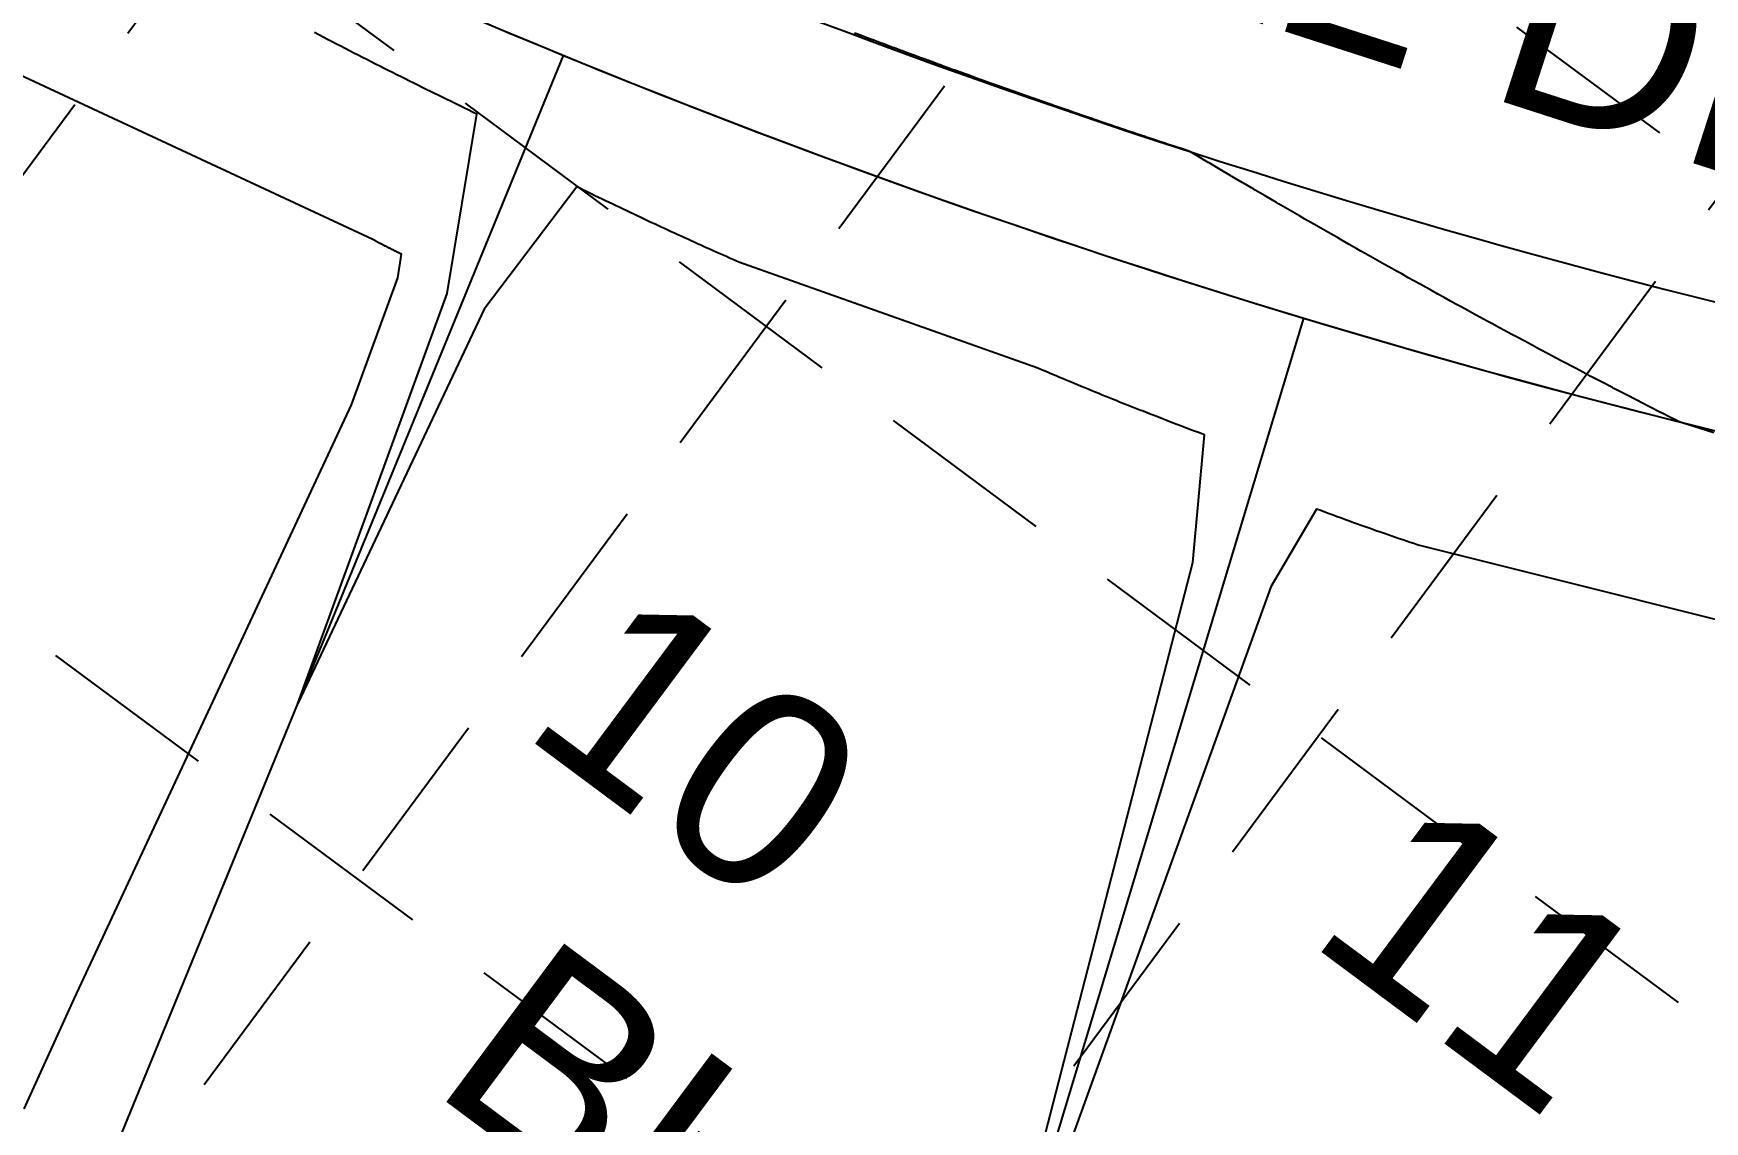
# Model space of a CAD drawing. Header units: feet. Extents: x 2260 to 6199, y 3666 to 7344.
# Drawn here: x 4287.5 to 4414.5, y 5685.2 to 5767.9 of the extents above; entities that cross this region are included whole.
import ezdxf
from ezdxf.enums import TextEntityAlignment as Align

# ---------------------------------------------------------------- set-up
doc = ezdxf.new("R2010")
doc.units = ezdxf.units.FT
doc.header["$LTSCALE"] = 40
doc.header["$MEASUREMENT"] = 0
doc.linetypes.add('HIDDEN', pattern=[0.375, 0.25, -0.125])
for name, color, linetype in [('EOP-PROP', 4, 'CONTINUOUS'), ('FLOW-ARROWS', 253, 'CONTINUOUS'), ('GRID', 254, 'HIDDEN'), ('LOT-NOS', 4, 'CONTINUOUS'), ('lots-line', 4, 'CONTINUOUS'), ('PC', 43, 'CONTINUOUS'), ('ST-ROW', 2, 'CONTINUOUS'), ('STREET-NAME', 3, 'CONTINUOUS')]:
    doc.layers.add(name, color=color, linetype=linetype)
doc.styles.get("Standard").update_dxf_attribs({"font": 'ARIAL.TTF'})

msp = doc.modelspace()

# ---------------------------------------------------------------- linework, layer by layer
at = {"layer": 'EOP-PROP', "color": 7}
for radius, end in [(584.5000000000001, 265.4006300621166), (584.5000000000001, 275.1728242940585), (615.5000000000001, 263.309785740321), (615.5000000000001, 263.309785740321), (744.0000000000001, 257.9853004862667), (744.0000000000001, 261.896052862293)]:
    msp.add_arc((4564.713930253709, 6344.612763405505), radius, 233.3765157533149, end, dxfattribs=at)
at = {"layer": 'FLOW-ARROWS', "color": 7}
for points in [[(4312.069376432247, 5731.411295093265, 0, 1.6666667, 0), (4310.252755331425, 5726.752981259262, 0, 0, 0), (4306.059964386336, 5716.001517426885, 0, 0, 0)], [(4312.069376432247, 5731.411295093265, 0, 1.6666667, 0), (4310.252755331425, 5726.752981259262, 0, 0, 0), (4306.059964386336, 5716.001517426885, 0, 0, 0)], [(4372.416869799968, 5710.692657125685, 0, 1.6666667, 0), (4370.99836030319, 5705.898094496254, 0, 0, 0), (4367.785055701706, 5695.037123741909, 0, 0, 0)], [(4372.416869799968, 5710.692657125685, 0, 1.6666667, 0), (4370.99836030319, 5705.898094496254, 0, 0, 0), (4367.785055701706, 5695.037123741909, 0, 0, 0)]]:
    msp.add_lwpolyline(points, format="xyseb", dxfattribs=at)
at = {"layer": 'GRID', "linetype": 'HIDDEN', "ltscale": 1.35}
for p, q in [((3115.035294612329, 6721.106243562665), (5717.468333431741, 4791.934781908489)), ((3083.91962587597, 6679.131517130092), (5686.352664695384, 4749.960055475917)), ((3052.803957139613, 6637.156790697522), (5655.236995959032, 4707.985329043347)), ((4736.806054729544, 6364.423293831717), (3647.620222156749, 4895.122481310374)), ((4778.780781162114, 6333.307625095359), (3689.594948589321, 4864.006812574017)), ((4820.755507594686, 6302.191956359002), (3731.569675021894, 4832.891143837659))]:
    msp.add_line(p, q, dxfattribs=at)
at = {"layer": 'lots-line', "color": 7}
for p, q in [((4284.137680772778, 5659.866848319322), (4327.740746570486, 5766.280064852986)), ((4284.137680772778, 5659.866848319322), (4327.740746570486, 5766.280064852986)), ((4350.752865758225, 5636.219748984866), (4384.00357172712, 5746.307852577262)), ((4350.752865758225, 5636.219748984866), (4384.00357172712, 5746.307852577262))]:
    msp.add_line(p, q, dxfattribs=at)
for end in [258.1275028794708, 261.896052862293]:
    msp.add_arc((4564.713930253709, 6344.612763405505), 740.0000000000001, 233.3765157533149, end, dxfattribs=at)
at = {"layer": 'PC', "color": 43, "flags": 128}
for points, elevation in [([(4286.769400964619, 5686.213700099834), (4290.578325424965, 5694.621258275635), (4311.628178217236, 5739.723676674887), (4315.149452284313, 5749.380805787494), (4315.441381087242, 5751.159715456886), (4315.398537981505, 5751.180619723818), (4315.355577931374, 5751.201627265093), (4315.312500424894, 5751.222738548329), (4315.269471055928, 5751.243884232507), (4315.26854885908, 5751.244314885963), (4315.228098594208, 5751.264024226221), (4315.187397170043, 5751.283886392469), (4315.146599492628, 5751.303836317657), (4315.105705196788, 5751.323874348163), (4315.064713915353, 5751.344000832242), (4315.023625279137, 5751.364216120011), (4314.982438916929, 5751.384520563489), (4314.941154455482, 5751.404914516585), (4314.899771519489, 5751.425398335139), (4314.858289731586, 5751.445972376907), (4314.816708712312, 5751.466637001597), (4314.775028080122, 5751.487392570863), (4314.733247451351, 5751.508239448335), (4314.691366440216, 5751.529177999624), (4314.649384658793, 5751.550208592336), (4314.607301716996, 5751.57133159609), (4314.565117222574, 5751.592547382526), (4314.522830781096, 5751.613856325324), (4314.480441995922, 5751.635258800213), (4314.437950468203, 5751.656755184993), (4314.395355796855, 5751.678345859543), (4314.352657578548, 5751.700031205838), (4314.309855407694, 5751.721811607961), (4314.266948876422, 5751.743687452121), (4314.223937574572, 5751.765659126668), (4314.180821089669, 5751.787727022104), (4314.137599006915, 5751.809891531104), (4314.094270909166, 5751.832153048527), (4314.050836376924, 5751.85451197143), (4314.007294988311, 5751.876968699089), (4313.963646319063, 5751.89952363301), (4313.919889942494, 5751.922177176949), (4313.876025429501, 5751.944929736921), (4313.832052348536, 5751.967781721224), (4313.787970265591, 5751.990733540449), (4313.743778744178, 5752.013785607503), (4313.699477345307, 5752.036938337616), (4313.655065627481, 5752.060192148365), (4313.610543146672, 5752.083547459692), (4313.565909456292, 5752.107004693916), (4313.521164107199, 5752.130564275744), (4313.476306647653, 5752.154226632311), (4313.431382610408, 5752.177970944635), (4313.398796384421, 5752.195213168702), (4313.352439402845, 5752.221808653019), (4313.305825215895, 5752.248591467051), (4313.258998299413, 5752.275541487006), (4272.250858721652, 5771.414544051248)], 551), ([(4286.769400964619, 5686.213700099834), (4290.578325424965, 5694.621258275635), (4311.628178217236, 5739.723676674887), (4315.149452284313, 5749.380805787494), (4315.441381087242, 5751.159715456886), (4315.398537981505, 5751.180619723818), (4315.355577931374, 5751.201627265093), (4315.312500424894, 5751.222738548329), (4315.269471055928, 5751.243884232507), (4315.26854885908, 5751.244314885963), (4315.228098594208, 5751.264024226221), (4315.187397170043, 5751.283886392469), (4315.146599492628, 5751.303836317657), (4315.105705196788, 5751.323874348163), (4315.064713915353, 5751.344000832242), (4315.023625279137, 5751.364216120011), (4314.982438916929, 5751.384520563489), (4314.941154455482, 5751.404914516585), (4314.899771519489, 5751.425398335139), (4314.858289731586, 5751.445972376907), (4314.816708712312, 5751.466637001597), (4314.775028080122, 5751.487392570863), (4314.733247451351, 5751.508239448335), (4314.691366440216, 5751.529177999624), (4314.649384658793, 5751.550208592336), (4314.607301716996, 5751.57133159609), (4314.565117222574, 5751.592547382526), (4314.522830781096, 5751.613856325324), (4314.480441995922, 5751.635258800213), (4314.437950468203, 5751.656755184993), (4314.395355796855, 5751.678345859543), (4314.352657578548, 5751.700031205838), (4314.309855407694, 5751.721811607961), (4314.266948876422, 5751.743687452121), (4314.223937574572, 5751.765659126668), (4314.180821089669, 5751.787727022104), (4314.137599006915, 5751.809891531104), (4314.094270909166, 5751.832153048527), (4314.050836376924, 5751.85451197143), (4314.007294988311, 5751.876968699089), (4313.963646319063, 5751.89952363301), (4313.919889942494, 5751.922177176949), (4313.876025429501, 5751.944929736921), (4313.832052348536, 5751.967781721224), (4313.787970265591, 5751.990733540449), (4313.743778744178, 5752.013785607503), (4313.699477345307, 5752.036938337616), (4313.655065627481, 5752.060192148365), (4313.610543146672, 5752.083547459692), (4313.565909456292, 5752.107004693916), (4313.521164107199, 5752.130564275744), (4313.476306647653, 5752.154226632311), (4313.431382610408, 5752.177970944635), (4313.398796384421, 5752.195213168702), (4313.352439402845, 5752.221808653019), (4313.305825215895, 5752.248591467051), (4313.258998299413, 5752.275541487006), (4272.250858721652, 5771.414544051248)], 551), ([(4361.594492416645, 5673.573612268505), (4375.581665507504, 5727.738461035843), (4376.454025884598, 5737.431689183754), (4376.001088785492, 5737.602635100423), (4375.545630155104, 5737.775378693701), (4375.087628141905, 5737.949936038706), (4374.627060626173, 5738.126323405384), (4374.163905215881, 5738.30455726149), (4373.698139242496, 5738.484654275641), (4373.229739756705, 5738.666631320427), (4372.758683524054, 5738.850505475555), (4372.28494702052, 5739.036294031085), (4371.810300908494, 5739.223431422462), (4371.808497485381, 5739.224162720126), (4371.554128457891, 5739.310640361657), (4371.298028607527, 5739.412336409145), (4371.041134750476, 5739.514597773402), (4370.783443042446, 5739.617427265284), (4370.524949612974, 5739.720827714576), (4370.265650565228, 5739.824801970138), (4370.005541975768, 5739.92935290007), (4369.744619894324, 5740.03448339188), (4369.482880343561, 5740.140196352649), (4369.220319318845, 5740.246494709198), (4368.956932788034, 5740.353381408252), (4368.692716691205, 5740.46085941662), (4368.427666940431, 5740.568931721367), (4368.161779419551, 5740.677601329977), (4367.895049983916, 5740.786871270545), (4367.627474460126, 5740.896744591943), (4367.35904864581, 5741.00722436401), (4367.089768309362, 5741.118313677726), (4366.81962918968, 5741.2300156454), (4366.548626995908, 5741.342333400854), (4366.276757407202, 5741.455270099612), (4366.004016072436, 5741.568828919088), (4365.730398609948, 5741.683013058782), (4365.45590060728, 5741.797825740467), (4365.180517620897, 5741.913270208396), (4364.904245175921, 5742.029349729482), (4364.62707876584, 5742.146067593516), (4364.349013852255, 5742.263427113356), (4364.070045864566, 5742.381431625139), (4363.790170199715, 5742.500084488488), (4341.085526818891, 5750.559741925293), (4340.848096093447, 5750.66365563647), (4340.609902653697, 5750.76816972809), (4340.370942622229, 5750.873287338694), (4340.131212093873, 5750.979011629064), (4339.890707135466, 5751.085345782416), (4339.649423785597, 5751.192293004608), (4339.407358054335, 5751.299856524341), (4339.164505922989, 5751.408039593364), (4338.920863343857, 5751.516845486685), (4338.676426239947, 5751.626277502776), (4338.431190504713, 5751.736338963784), (4338.18515200181, 5751.847033215751), (4337.938306564786, 5751.958363628827), (4337.690649996836, 5752.070333597496), (4337.442178070523, 5752.182946540787), (4337.192886527493, 5752.296205902502), (4336.942771078184, 5752.410115151448), (4336.691827401551, 5752.524677781664), (4336.44005114478, 5752.639897312635), (4336.187437922992, 5752.755777289563), (4335.933983318934, 5752.872321283566), (4335.679682882707, 5752.989532891939), (4335.424532131446, 5753.107415738386), (4335.168526549003, 5753.225973473273), (4334.911661585684, 5753.345209773871), (4334.653932657877, 5753.465128344599), (4334.39533514778, 5753.585732917291), (4334.135864403074, 5753.707027251439), (4333.875515736573, 5753.829015134465), (4333.614284425946, 5753.951700381963), (4333.352165713322, 5754.075086837983), (4333.089154805045, 5754.199178375288), (4332.825246871235, 5754.323978895626), (4332.560437045528, 5754.449492330004), (4332.294720424691, 5754.575722638963), (4332.028092068281, 5754.70267381286), (4331.760546998296, 5754.830349872154), (4331.492080198806, 5754.958754867681), (4331.222686615604, 5755.087892880958), (4330.952361155841, 5755.217768024467), (4330.681098687648, 5755.348384441942), (4330.408894039769, 5755.479746308695), (4330.135742001183, 5755.611857831886), (4329.861637320701, 5755.744723250862), (4329.586574706622, 5755.87834683744), (4329.310548826302, 5756.012732896234), (4329.033554305769, 5756.147885764978), (4328.755585729341, 5756.283809814823), (4321.725318088769, 5746.982560149272), (4307.553001640896, 5717.011903994657), (4318.914980399098, 5748.172243619611), (4321.15310135131, 5761.810551875594), (4320.824637521609, 5761.970817931362), (4320.495277118181, 5762.131875757128), (4320.165016216027, 5762.293728937995), (4319.835124368168, 5762.455845859423), (4319.828054191907, 5762.459147536122), (4319.517935476582, 5762.610252486861), (4319.205891206573, 5762.76252910358), (4318.893108994922, 5762.915478538878), (4318.579586041978, 5763.06910344835), (4318.265319532744, 5763.223406501892), (4317.950306636819, 5763.378390383778), (4317.634544508257, 5763.534057792788), (4317.318030285483, 5763.690411442272), (4317.000761091162, 5763.847454060283), (4316.682734032117, 5764.005188389656), (4316.363946199208, 5764.163617188115), (4316.044394667223, 5764.322743228378), (4315.724076494744, 5764.482569298267), (4315.402988724099, 5764.643098200789), (4315.081128381184, 5764.804332754266), (4314.758492475373, 5764.966275792434), (4314.435077999403, 5765.128930164537), (4314.110881929273, 5765.292298735453), (4313.785901224105, 5765.456384385785), (4313.46013282603, 5765.621190011988), (4313.133573660091, 5765.786718526472), (4312.806220634101, 5765.952972857699), (4312.478070638535, 5766.119955950317), (4312.149120546388, 5766.287670765268), (4311.819367213077, 5766.456120279895), (4311.488807476322, 5766.62530748805), (4311.157438155994, 5766.795235400237), (4310.825256054, 5766.965907043704), (4310.492257954183, 5767.137325462561), (4310.158440622136, 5767.309493717931), (4309.823800805145, 5767.482414888023), (4309.488335232008, 5767.656092068282), (4309.15204061291, 5767.830528371514), (4308.814913639309, 5768.005726927993)], 550), ([(4361.594492416645, 5673.573612268505), (4375.581665507504, 5727.738461035843), (4376.454025884598, 5737.431689183754), (4376.001088785492, 5737.602635100423), (4375.545630155104, 5737.775378693701), (4375.087628141905, 5737.949936038706), (4374.627060626173, 5738.126323405384), (4374.163905215881, 5738.30455726149), (4373.698139242496, 5738.484654275641), (4373.229739756705, 5738.666631320427), (4372.758683524054, 5738.850505475555), (4372.28494702052, 5739.036294031085), (4371.810300908494, 5739.223431422462), (4371.808497485381, 5739.224162720126), (4371.554128457891, 5739.310640361657), (4371.298028607527, 5739.412336409145), (4371.041134750476, 5739.514597773402), (4370.783443042446, 5739.617427265284), (4370.524949612974, 5739.720827714576), (4370.265650565228, 5739.824801970138), (4370.005541975768, 5739.92935290007), (4369.744619894324, 5740.03448339188), (4369.482880343561, 5740.140196352649), (4369.220319318845, 5740.246494709198), (4368.956932788034, 5740.353381408252), (4368.692716691205, 5740.46085941662), (4368.427666940431, 5740.568931721367), (4368.161779419551, 5740.677601329977), (4367.895049983916, 5740.786871270545), (4367.627474460126, 5740.896744591943), (4367.35904864581, 5741.00722436401), (4367.089768309362, 5741.118313677726), (4366.81962918968, 5741.2300156454), (4366.548626995908, 5741.342333400854), (4366.276757407202, 5741.455270099612), (4366.004016072436, 5741.568828919088), (4365.730398609948, 5741.683013058782), (4365.45590060728, 5741.797825740467), (4365.180517620897, 5741.913270208396), (4364.904245175921, 5742.029349729482), (4364.62707876584, 5742.146067593516), (4364.349013852255, 5742.263427113356), (4364.070045864566, 5742.381431625139), (4363.790170199715, 5742.500084488488), (4341.085526818891, 5750.559741925293), (4340.848096093447, 5750.66365563647), (4340.609902653697, 5750.76816972809), (4340.370942622229, 5750.873287338694), (4340.131212093873, 5750.979011629064), (4339.890707135466, 5751.085345782416), (4339.649423785597, 5751.192293004608), (4339.407358054335, 5751.299856524341), (4339.164505922989, 5751.408039593364), (4338.920863343857, 5751.516845486685), (4338.676426239947, 5751.626277502776), (4338.431190504713, 5751.736338963784), (4338.18515200181, 5751.847033215751), (4337.938306564786, 5751.958363628827), (4337.690649996836, 5752.070333597496), (4337.442178070523, 5752.182946540787), (4337.192886527493, 5752.296205902502), (4336.942771078184, 5752.410115151448), (4336.691827401551, 5752.524677781664), (4336.44005114478, 5752.639897312635), (4336.187437922992, 5752.755777289563), (4335.933983318934, 5752.872321283566), (4335.679682882707, 5752.989532891939), (4335.424532131446, 5753.107415738386), (4335.168526549003, 5753.225973473273), (4334.911661585684, 5753.345209773871), (4334.653932657877, 5753.465128344599), (4334.39533514778, 5753.585732917291), (4334.135864403074, 5753.707027251439), (4333.875515736573, 5753.829015134465), (4333.614284425946, 5753.951700381963), (4333.352165713322, 5754.075086837983), (4333.089154805045, 5754.199178375288), (4332.825246871235, 5754.323978895626), (4332.560437045528, 5754.449492330004), (4332.294720424691, 5754.575722638963), (4332.028092068281, 5754.70267381286), (4331.760546998296, 5754.830349872154), (4331.492080198806, 5754.958754867681), (4331.222686615604, 5755.087892880958), (4330.952361155841, 5755.217768024467), (4330.681098687648, 5755.348384441942), (4330.408894039769, 5755.479746308695), (4330.135742001183, 5755.611857831886), (4329.861637320701, 5755.744723250862), (4329.586574706622, 5755.87834683744), (4329.310548826302, 5756.012732896234), (4329.033554305769, 5756.147885764978), (4328.755585729341, 5756.283809814823), (4321.725318088769, 5746.982560149272), (4307.553001640896, 5717.011903994657), (4318.914980399098, 5748.172243619611), (4321.15310135131, 5761.810551875594), (4320.824637521609, 5761.970817931362), (4320.495277118181, 5762.131875757128), (4320.165016216027, 5762.293728937995), (4319.835124368168, 5762.455845859423), (4319.828054191907, 5762.459147536122), (4319.517935476582, 5762.610252486861), (4319.205891206573, 5762.76252910358), (4318.893108994922, 5762.915478538878), (4318.579586041978, 5763.06910344835), (4318.265319532744, 5763.223406501892), (4317.950306636819, 5763.378390383778), (4317.634544508257, 5763.534057792788), (4317.318030285483, 5763.690411442272), (4317.000761091162, 5763.847454060283), (4316.682734032117, 5764.005188389656), (4316.363946199208, 5764.163617188115), (4316.044394667223, 5764.322743228378), (4315.724076494744, 5764.482569298267), (4315.402988724099, 5764.643098200789), (4315.081128381184, 5764.804332754266), (4314.758492475373, 5764.966275792434), (4314.435077999403, 5765.128930164537), (4314.110881929273, 5765.292298735453), (4313.785901224105, 5765.456384385785), (4313.46013282603, 5765.621190011988), (4313.133573660091, 5765.786718526472), (4312.806220634101, 5765.952972857699), (4312.478070638535, 5766.119955950317), (4312.149120546388, 5766.287670765268), (4311.819367213077, 5766.456120279895), (4311.488807476322, 5766.62530748805), (4311.157438155994, 5766.795235400237), (4310.825256054, 5766.965907043704), (4310.492257954183, 5767.137325462561), (4310.158440622136, 5767.309493717931), (4309.823800805145, 5767.482414888023), (4309.488335232008, 5767.656092068282), (4309.15204061291, 5767.830528371514), (4308.814913639309, 5768.005726927993)], 550), ([(4415.164472201907, 5737.592770373574), (4414.126592914095, 5737.918731040396), (4413.08209725883, 5738.248492601943), (4412.995164696476, 5738.270278172757), (4412.525332048423, 5738.425187091843), (4412.099682181925, 5738.641431148296), (4412.089480198691, 5738.646658114938), (4411.193987954794, 5739.103429391046), (4411.162083035103, 5739.119841313037), (4410.289391886443, 5739.56677048123), (4410.235820404951, 5739.594437864179), (4410.179597373476, 5739.623584570127), (4409.310694451839, 5740.070445331088), (4408.483502108658, 5740.497471807023), (4408.386707314393, 5740.547861273276), (4407.58221232865, 5740.964827337065), (4407.463861126363, 5741.026683247021), (4406.682028566302, 5741.433516303403), (4406.542158016548, 5741.506908805381), (4405.782952774462, 5741.903536346151), (4405.621600108784, 5741.988535498223), (4405.452263904642, 5742.078074166232), (4404.70218952199, 5742.471560872204), (4404.51034816031, 5742.573398598715), (4403.783928370148, 5742.955982470809), (4403.569621428167, 5743.070192588452), (4402.866818762245, 5743.441797834348), (4402.630085996023, 5743.568453579513), (4401.950862802342, 5743.929004499944), (4401.304261390759, 5744.273519912667), (4401.036062589526, 5744.417600001599), (4400.75459815729, 5744.569366324125), (4400.122420217922, 5744.907581870138), (4399.818650300524, 5745.072012948094), (4399.209937776676, 5745.39894763326), (4398.883902843404, 5745.576116314236), (4398.298617349963, 5745.891694815532), (4397.950358047882, 5746.081673848955), (4397.388461016977, 5746.385820938419), (4397.018018170718, 5746.588682975153), (4396.47947085192, 5746.881323520261), (4395.966798877218, 5747.160930121979), (4395.571648924016, 5747.378200076302), (4395.156962172518, 5747.607045676137), (4394.664997297474, 5747.876448118696), (4394.196672692684, 5748.133846004874), (4393.759518031516, 5748.376065156537), (4393.300752798773, 5748.631183730719), (4392.855213180354, 5748.877048695826), (4392.374471182633, 5749.14541203593), (4391.952084793207, 5749.379396239505), (4391.44940791604, 5749.661076397028), (4391.050134914262, 5749.883105287488), (4390.52556521924, 5750.178174212683), (4390.149365582689, 5750.388173336628), (4389.791249248641, 5750.588804190271), (4389.249778832647, 5750.894597880756), (4388.681550389844, 5751.216659785184), (4388.351376693261, 5751.402376410669), (4388.037075981704, 5751.57980431628), (4387.454161188623, 5751.911506414181), (4386.842444351644, 5752.260847874486), (4386.558134337796, 5752.421985376076), (4386.287494221205, 5752.57592796163), (4385.663298154801, 5752.933810778163), (4385.008264677799, 5753.310717547355), (4384.769654648602, 5753.446980099252), (4384.093027696103, 5753.837776421237), (4383.877205823138, 5753.961490815209), (4383.671762922895, 5754.07967764596), (4382.985953677272, 5754.477340398909), (4382.266270334232, 5754.896129101755), (4382.09590020482, 5754.994526320286), (4381.933724337243, 5755.088525256297), (4381.20704739454, 5755.513046046338), (4381.066445198298, 5755.594846109002), (4380.319397230113, 5756.032897041116), (4380.200328581687, 5756.1024284102), (4379.432951690157, 5756.554076765759), (4379.335376296161, 5756.611269719288), (4378.547712748211, 5757.076582678477), (4378.471590145595, 5757.121367593121), (4377.663682372743, 5757.600412234601), (4376.81588684591, 5758.104876699506), (4376.780862527126, 5758.125562886546), (4376.747523440558, 5758.145323249789), (4375.89925516966, 5758.652032083848), (4375.402770467826, 5758.949644491964), (4374.988390604153, 5759.085776307001), (4374.052003311706, 5759.395084164986), (4374.038847483453, 5759.399429854197), (4373.541523553925, 5759.564425323889), (4373.531814369013, 5759.56764656186), (4373.037291361425, 5759.732189463873), (4373.024928706672, 5759.736302951871), (4372.533204647929, 5759.900388726131), (4372.518191789605, 5759.905398506521), (4372.029265511666, 5760.069022419062), (4372.011603998299, 5760.074933094656), (4371.52547432702, 5760.238090413199), (4371.505165713123, 5760.244906584797), (4371.021831468256, 5760.407592578754), (4370.998877314339, 5760.415318845132), (4370.518337309529, 5760.577528785616), (4370.492739182087, 5760.586169743519), (4370.014992224874, 5760.747898903349), (4369.986751696391, 5760.757459147498), (4369.958220279907, 5760.767145474374), (4369.480915237157, 5760.929186924261), (4369.449715822844, 5760.939809236953), (4368.975230184175, 5761.101352940685), (4368.505855154023, 5761.261611412613), (4368.46969691712, 5761.27395706331), (4368.003110103757, 5761.433715863054), (4367.964315815548, 5761.446999158356), (4367.500515996035, 5761.60625356737), (4367.459087258894, 5761.620479091704), (4367.417231966298, 5761.634891705607), (4366.954011626479, 5761.794396728914), (4366.909496422754, 5761.809768497134), (4366.449089297507, 5761.968751935214), (4365.993643061029, 5762.126464878262), (4365.944320651052, 5762.1435445755), (4365.894490537416, 5762.16084853242), (4365.439706066087, 5762.318774514348), (4364.989822658694, 5762.475436252927), (4364.935245921449, 5762.494441616001), (4364.880107487877, 5762.513696254219), (4364.430940595867, 5762.67054574437), (4364.373150488623, 5762.690782652629), (4363.92679046794, 5762.847086763046), (4363.866350352588, 5762.868310558079), (4363.422795916156, 5763.024064535283), (4362.984023004992, 5763.178567383858), (4362.91895731888, 5763.20147892402), (4362.482958837602, 5763.355430293697), (4362.415275054352, 5763.379329791852), (4362.346894968151, 5763.403541926048), (4361.911749500694, 5763.557617001058), (4361.481296003706, 5763.710451317978), (4361.408381035912, 5763.73634041359), (4361.334716073821, 5763.762567817906), (4360.905170037874, 5763.91549989106), (4360.480256317427, 5764.067198374131), (4360.402116884349, 5764.095095294768), (4360.323173852832, 5764.123356384046), (4359.899221952969, 5764.275126485676), (4359.479842752829, 5764.425670368551), (4359.396485621241, 5764.455593324422), (4358.979871695026, 5764.605552874457), (4358.893908266563, 5764.636495671324), (4358.80706099799, 5764.667841777377), (4358.391490266196, 5764.817833386361), (4357.980402885109, 5764.966610214562), (4357.889231997287, 5764.999606329195), (4357.480905875304, 5765.147784772157), (4357.387133836854, 5765.181814359151), (4357.292397915558, 5765.216286815956), (4356.885196161795, 5765.364457335241), (4356.482388500868, 5765.511424968531), (4356.383419348879, 5765.547535116139), (4356.283433063546, 5765.584114740304), (4355.881803774761, 5765.731047560198), (4355.48450912508, 5765.87678567755), (4355.380349815951, 5765.914994525443), (4355.275120212614, 5765.953699642771), (4354.879057848863, 5766.099375869575), (4354.487270712309, 5766.243865780022), (4354.377928249755, 5766.284191449963), (4354.267462422238, 5766.325040368121), (4353.876961394784, 5766.469441123661), (4353.490676224976, 5766.612664151648), (4353.376157659969, 5766.655124747388), (4353.260462749843, 5766.698135755781), (4352.875517421203, 5766.841242177538), (4352.757210662777, 5766.885341083846), (4352.375041054258, 5767.027793270183), (4351.996998329594, 5767.169080991795), (4351.874728934772, 5767.214777881066), (4351.751203895539, 5767.261066277268), (4351.374581438262, 5767.402195865609), (4351.002026603449, 5767.542170084024), (4350.87459894012, 5767.590047078906), (4350.745862880844, 5767.638543208301), (4350.374781815599, 5767.778331375722), (4350.007709155604, 5767.916973470195), (4349.875130439839, 5767.967048610506)], 549), ([(4415.164472201907, 5737.592770373574), (4414.126592914095, 5737.918731040396), (4413.08209725883, 5738.248492601943), (4412.995164696476, 5738.270278172757), (4412.525332048423, 5738.425187091843), (4412.099682181925, 5738.641431148296), (4412.089480198691, 5738.646658114938), (4411.193987954794, 5739.103429391046), (4411.162083035103, 5739.119841313037), (4410.289391886443, 5739.56677048123), (4410.235820404951, 5739.594437864179), (4410.179597373476, 5739.623584570127), (4409.310694451839, 5740.070445331088), (4408.483502108658, 5740.497471807023), (4408.386707314393, 5740.547861273276), (4407.58221232865, 5740.964827337065), (4407.463861126363, 5741.026683247021), (4406.682028566302, 5741.433516303403), (4406.542158016548, 5741.506908805381), (4405.782952774462, 5741.903536346151), (4405.621600108784, 5741.988535498223), (4405.452263904642, 5742.078074166232), (4404.70218952199, 5742.471560872204), (4404.51034816031, 5742.573398598715), (4403.783928370148, 5742.955982470809), (4403.569621428167, 5743.070192588452), (4402.866818762245, 5743.441797834348), (4402.630085996023, 5743.568453579513), (4401.950862802342, 5743.929004499944), (4401.304261390759, 5744.273519912667), (4401.036062589526, 5744.417600001599), (4400.75459815729, 5744.569366324125), (4400.122420217922, 5744.907581870138), (4399.818650300524, 5745.072012948094), (4399.209937776676, 5745.39894763326), (4398.883902843404, 5745.576116314236), (4398.298617349963, 5745.891694815532), (4397.950358047882, 5746.081673848955), (4397.388461016977, 5746.385820938419), (4397.018018170718, 5746.588682975153), (4396.47947085192, 5746.881323520261), (4395.966798877218, 5747.160930121979), (4395.571648924016, 5747.378200076302), (4395.156962172518, 5747.607045676137), (4394.664997297474, 5747.876448118696), (4394.196672692684, 5748.133846004874), (4393.759518031516, 5748.376065156537), (4393.300752798773, 5748.631183730719), (4392.855213180354, 5748.877048695826), (4392.374471182633, 5749.14541203593), (4391.952084793207, 5749.379396239505), (4391.44940791604, 5749.661076397028), (4391.050134914262, 5749.883105287488), (4390.52556521924, 5750.178174212683), (4390.149365582689, 5750.388173336628), (4389.791249248641, 5750.588804190271), (4389.249778832647, 5750.894597880756), (4388.681550389844, 5751.216659785184), (4388.351376693261, 5751.402376410669), (4388.037075981704, 5751.57980431628), (4387.454161188623, 5751.911506414181), (4386.842444351644, 5752.260847874486), (4386.558134337796, 5752.421985376076), (4386.287494221205, 5752.57592796163), (4385.663298154801, 5752.933810778163), (4385.008264677799, 5753.310717547355), (4384.769654648602, 5753.446980099252), (4384.093027696103, 5753.837776421237), (4383.877205823138, 5753.961490815209), (4383.671762922895, 5754.07967764596), (4382.985953677272, 5754.477340398909), (4382.266270334232, 5754.896129101755), (4382.09590020482, 5754.994526320286), (4381.933724337243, 5755.088525256297), (4381.20704739454, 5755.513046046338), (4381.066445198298, 5755.594846109002), (4380.319397230113, 5756.032897041116), (4380.200328581687, 5756.1024284102), (4379.432951690157, 5756.554076765759), (4379.335376296161, 5756.611269719288), (4378.547712748211, 5757.076582678477), (4378.471590145595, 5757.121367593121), (4377.663682372743, 5757.600412234601), (4376.81588684591, 5758.104876699506), (4376.780862527126, 5758.125562886546), (4376.747523440558, 5758.145323249789), (4375.89925516966, 5758.652032083848), (4375.402770467826, 5758.949644491964), (4374.988390604153, 5759.085776307001), (4374.052003311706, 5759.395084164986), (4374.038847483453, 5759.399429854197), (4373.541523553925, 5759.564425323889), (4373.531814369013, 5759.56764656186), (4373.037291361425, 5759.732189463873), (4373.024928706672, 5759.736302951871), (4372.533204647929, 5759.900388726131), (4372.518191789605, 5759.905398506521), (4372.029265511666, 5760.069022419062), (4372.011603998299, 5760.074933094656), (4371.52547432702, 5760.238090413199), (4371.505165713123, 5760.244906584797), (4371.021831468256, 5760.407592578754), (4370.998877314339, 5760.415318845132), (4370.518337309529, 5760.577528785616), (4370.492739182087, 5760.586169743519), (4370.014992224874, 5760.747898903349), (4369.986751696391, 5760.757459147498), (4369.958220279907, 5760.767145474374), (4369.480915237157, 5760.929186924261), (4369.449715822844, 5760.939809236953), (4368.975230184175, 5761.101352940685), (4368.505855154023, 5761.261611412613), (4368.46969691712, 5761.27395706331), (4368.003110103757, 5761.433715863054), (4367.964315815548, 5761.446999158356), (4367.500515996035, 5761.60625356737), (4367.459087258894, 5761.620479091704), (4367.417231966298, 5761.634891705607), (4366.954011626479, 5761.794396728914), (4366.909496422754, 5761.809768497134), (4366.449089297507, 5761.968751935214), (4365.993643061029, 5762.126464878262), (4365.944320651052, 5762.1435445755), (4365.894490537416, 5762.16084853242), (4365.439706066087, 5762.318774514348), (4364.989822658694, 5762.475436252927), (4364.935245921449, 5762.494441616001), (4364.880107487877, 5762.513696254219), (4364.430940595867, 5762.67054574437), (4364.373150488623, 5762.690782652629), (4363.92679046794, 5762.847086763046), (4363.866350352588, 5762.868310558079), (4363.422795916156, 5763.024064535283), (4362.984023004992, 5763.178567383858), (4362.91895731888, 5763.20147892402), (4362.482958837602, 5763.355430293697), (4362.415275054352, 5763.379329791852), (4362.346894968151, 5763.403541926048), (4361.911749500694, 5763.557617001058), (4361.481296003706, 5763.710451317978), (4361.408381035912, 5763.73634041359), (4361.334716073821, 5763.762567817906), (4360.905170037874, 5763.91549989106), (4360.480256317427, 5764.067198374131), (4360.402116884349, 5764.095095294768), (4360.323173852832, 5764.123356384046), (4359.899221952969, 5764.275126485676), (4359.479842752829, 5764.425670368551), (4359.396485621241, 5764.455593324422), (4358.979871695026, 5764.605552874457), (4358.893908266563, 5764.636495671324), (4358.80706099799, 5764.667841777377), (4358.391490266196, 5764.817833386361), (4357.980402885109, 5764.966610214562), (4357.889231997287, 5764.999606329195), (4357.480905875304, 5765.147784772157), (4357.387133836854, 5765.181814359151), (4357.292397915558, 5765.216286815956), (4356.885196161795, 5765.364457335241), (4356.482388500868, 5765.511424968531), (4356.383419348879, 5765.547535116139), (4356.283433063546, 5765.584114740304), (4355.881803774761, 5765.731047560198), (4355.48450912508, 5765.87678567755), (4355.380349815951, 5765.914994525443), (4355.275120212614, 5765.953699642771), (4354.879057848863, 5766.099375869575), (4354.487270712309, 5766.243865780022), (4354.377928249755, 5766.284191449963), (4354.267462422238, 5766.325040368121), (4353.876961394784, 5766.469441123661), (4353.490676224976, 5766.612664151648), (4353.376157659969, 5766.655124747388), (4353.260462749843, 5766.698135755781), (4352.875517421203, 5766.841242177538), (4352.757210662777, 5766.885341083846), (4352.375041054258, 5767.027793270183), (4351.996998329594, 5767.169080991795), (4351.874728934772, 5767.214777881066), (4351.751203895539, 5767.261066277268), (4351.374581438262, 5767.402195865609), (4351.002026603449, 5767.542170084024), (4350.87459894012, 5767.590047078906), (4350.745862880844, 5767.638543208301), (4350.374781815599, 5767.778331375722), (4350.007709155604, 5767.916973470195), (4349.875130439839, 5767.967048610506)], 549), ([(4426.340709568781, 5720.633094836091), (4392.633428157163, 5729.080244514271), (4392.362385897721, 5729.169610086484), (4392.089623365236, 5729.260074922308), (4391.815123744944, 5729.351650075772), (4391.538869991398, 5729.444346751022), (4391.260844824476, 5729.538176304933), (4390.981030725363, 5729.63315024973), (4390.699409932392, 5729.729280255663), (4390.415964436844, 5729.826578153783), (4390.130675978623, 5729.925055938709), (4389.843526041891, 5730.024725771513), (4389.554495850535, 5730.125599982633), (4389.263566363619, 5730.227691074851), (4388.970718270675, 5730.331011726354), (4388.67593198695, 5730.435574793825), (4388.379187648497, 5730.541393315631), (4388.080465107198, 5730.648480515069), (4387.779743925667, 5730.75684980368), (4387.477003372052, 5730.866514784633), (4387.172222414699, 5730.977489256185), (4386.865379716738, 5731.089787215221), (4386.556453630512, 5731.203422860865), (4386.245422191921, 5731.318410598163), (4385.932263114617, 5731.434765041866), (4385.616953784067, 5731.552501020287), (4385.299471251505, 5731.671633579229), (4384.979792227744, 5731.792177986028), (4381.492894624986, 5725.886815924789), (4363.496078878887, 5675.988904484378)], 550), ([(4426.340709568781, 5720.633094836091), (4392.633428157163, 5729.080244514271), (4392.362385897721, 5729.169610086484), (4392.089623365236, 5729.260074922308), (4391.815123744944, 5729.351650075772), (4391.538869991398, 5729.444346751022), (4391.260844824476, 5729.538176304933), (4390.981030725363, 5729.63315024973), (4390.699409932392, 5729.729280255663), (4390.415964436844, 5729.826578153783), (4390.130675978623, 5729.925055938709), (4389.843526041891, 5730.024725771513), (4389.554495850535, 5730.125599982633), (4389.263566363619, 5730.227691074851), (4388.970718270675, 5730.331011726354), (4388.67593198695, 5730.435574793825), (4388.379187648497, 5730.541393315631), (4388.080465107198, 5730.648480515069), (4387.779743925667, 5730.75684980368), (4387.477003372052, 5730.866514784633), (4387.172222414699, 5730.977489256185), (4386.865379716738, 5731.089787215221), (4386.556453630512, 5731.203422860865), (4386.245422191921, 5731.318410598163), (4385.932263114617, 5731.434765041866), (4385.616953784067, 5731.552501020287), (4385.299471251505, 5731.671633579229), (4384.979792227744, 5731.792177986028), (4381.492894624986, 5725.886815924789), (4363.496078878887, 5675.988904484378)], 550)]:
    msp.add_lwpolyline(points, dxfattribs=dict(at, elevation=elevation))
at = {"layer": 'ST-ROW', "color": 7}
for end in [263.1029954244918, 264.0324267828161]:
    msp.add_arc((4564.713930253709, 6344.612763405505), 625.0000000000001, 233.3765157533149, end, dxfattribs=at)

# ---------------------------------------------------------------- texts
at = {"layer": 'LOT-NOS', "color": 7}
for s, p in [('10', (4338.136929234708, 5713.968832674209)), ('10', (4338.136929234708, 5713.968832674209)), ('11', (4397.897130392155, 5698.13222909967)), ('11', (4397.897130392155, 5698.13222909967))]:
    msp.add_text(s, height=15, rotation=323.3354046422954, dxfattribs=at).set_placement(p, align=Align.MIDDLE_CENTER)
msp.add_text('BLOCK 17', height=15, rotation=323.3354046422954, dxfattribs=at).set_placement((4317.464908324921, 5687.7597937921))
at = {"layer": 'STREET-NAME', "color": 7}
msp.add_text('COLONIAL DRIVE', height=15, rotation=342.1099273089935, dxfattribs=at).set_placement((4291.200447388142, 5797.592512215962))

doc.saveas('drawing.dxf')
